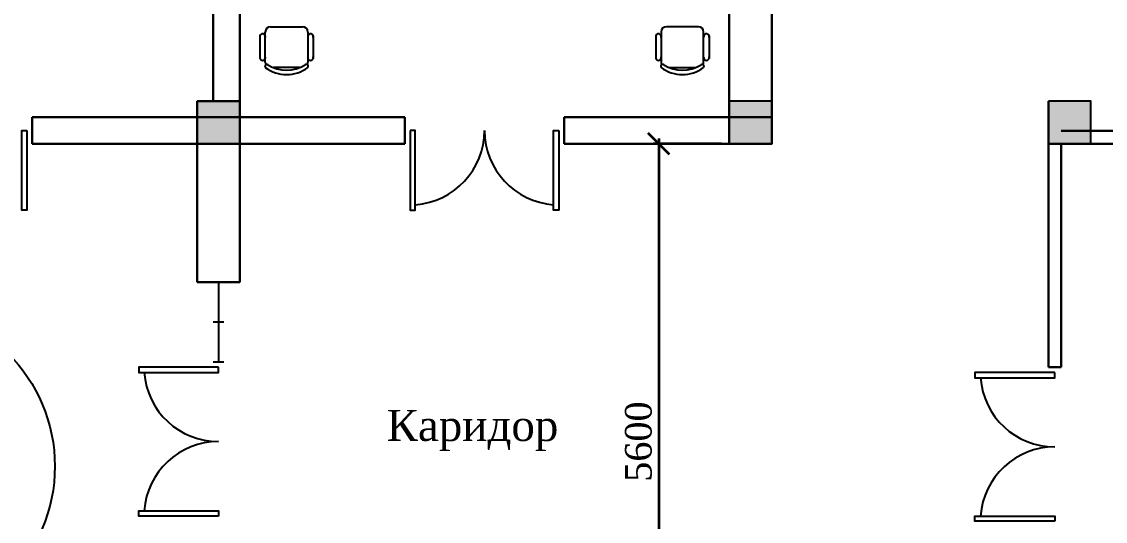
# Model space of a CAD drawing. Header units: inches. Extents: x 2870606 to 3671143, y -733551 to -473558.
# Drawn here: x 2942546 to 2952731, y -675054 to -670356 of the extents above; entities that cross this region are included whole.
import ezdxf

# ---------------------------------------------------------------- set-up
doc = ezdxf.new("R2010")
doc.units = ezdxf.units.IN
doc.header["$MEASUREMENT"] = 0
doc.layers.add('ШРИФТ', color=7, linetype='Continuous')
doc.styles.add('GENERATED_STYLE_1', font='times.ttf')
doc.styles.add('J~stule', font='dutch.ttf')
doc.dimstyles.new('J~style', dxfattribs={"dimscale": 100, "dimtxt": 2.5, "dimasz": 2, "dimexe": 0.55, "dimexo": 0.725, "dimtad": 1, "dimdec": 0, "dimdsep": 46, "dimtxsty": 'J~stule', "dimblk": 'OBLIQUE', "dimcen": 2, "dimdle": 0.5, "dimadec": 0, "dimazin": 0, "dimtfac": 1, "dimtdec": 0, "dimtmove": 0, "dimatfit": 3, "dimfxl": 1, "dimarcsym": 0})

# ---------------------------------------------------------------- blocks, each defined once
blk = doc.blocks.new('_Oblique')
at = {"color": 0, "linetype": 'ByBlock', "lineweight": -2}
blk.add_line((-0.5, -0.5), (0.5, 0.5), dxfattribs=at)
blk = doc.blocks.new('*D106')
at = {"color": 0, "lineweight": -2, "transparency": 16777216}
for p, q in [((3215578, -562395), (3215578, -568095)), ((3216166, -562445), (3215523, -562445)), ((3216166, -568045), (3215523, -568045))]:
    blk.add_line(p, q, dxfattribs=at)
at = {"layer": 'Defpoints', "color": 0, "lineweight": 35, "transparency": 16777216}
for p in [(3216238, -562445), (3215578, -568045), (3216238, -568045)]:
    blk.add_point(p, dxfattribs=at)
at = {"color": 0, "lineweight": -2, "transparency": 16777216, "xscale": 200, "yscale": 200, "zscale": 200}
for p, rotation in [((3215578, -562445), 90), ((3215578, -568045), 270)]:
    blk.add_blockref('_Oblique', p, dxfattribs=dict(at, rotation=rotation))
at = {"color": 0, "transparency": 16777216, "insert": (3215386, -565245), "char_height": 250, "attachment_point": 5, "rotation": 90, "style": 'J~stule'}
blk.add_mtext('5600', dxfattribs=at)
blk = doc.blocks.new('dfgfdgf')
h = blk.add_hatch(color=256)
h.dxf.hatch_style = 1
h.paths.add_polyline_path([(3388175.57, -519833.49), (3388175.57, -519433.49), (3387775.57, -519433.49), (3387775.57, -519833.49)])
h = blk.add_hatch(color=256)
h.dxf.hatch_style = 1
h.paths.add_polyline_path([(3393175.57, -519833.49), (3393175.57, -519433.49), (3392775.57, -519433.49), (3392775.57, -519833.49)])
h = blk.add_hatch(color=256)
h.dxf.hatch_style = 1
h.paths.add_polyline_path([(3396175.57, -519833.49), (3396175.57, -519433.49), (3395775.57, -519433.49), (3395775.57, -519833.49)])
at = {"lineweight": 30}
for p, q in [((3387925.57, -513833.49), (3387925.57, -519433.49)), ((3388175.57, -513833.49), (3388175.57, -519433.49)), ((3395775.57, -519433.49, 56.18), (3395775.57, -521933.45)), ((3386225.57, -519583.49), (3386225.57, -519833.49)), ((3389725.57, -519583.49), (3389725.57, -519833.49)), ((3391225.57, -519583.49), (3391225.57, -519833.49)), ((3395895.57, -519713.49), (3401775.57, -519713.49)), ((3395775.57, -519833.49), (3402175.57, -519833.49)), ((3395895.57, -519833.49), (3395895.57, -521933.45)), ((3395895.57, -521933.45), (3395775.57, -521933.45))]:
    blk.add_line(p, q, dxfattribs=at)
for p, q in [((3388465.6, -518733.51), (3388765.6, -518733.51)), ((3392485.54, -518733.51), (3392185.54, -518733.51)), ((3388364.9, -518818.93), (3388364.9, -519031.43)), ((3388415.6, -519066.84), (3388415.6, -518783.51)), ((3388815.6, -518783.51), (3388815.6, -519066.84)), ((3388865.6, -518818.93), (3388865.6, -519031.43)), ((3392085.54, -518818.93), (3392085.54, -519031.43)), ((3392135.54, -518783.51), (3392135.54, -519066.84)), ((3392535.54, -519066.84), (3392535.54, -518783.51)), ((3392586.24, -518818.93), (3392586.24, -519031.43)), ((3388739.61, -519116.84), (3388491.6, -519116.84)), ((3392211.54, -519116.84), (3392459.54, -519116.84)), ((3387975.57, -521133.49), (3387975.57, -521883.49)), ((3387925.57, -521508.49), (3388025.57, -521508.49)), ((3387925.57, -521883.49), (3388025.57, -521883.49))]:
    blk.add_line(p, q)
for points in [[(3393725.57, -511433.49), (3392775.57, -511433.49), (3392775.57, -519833.49)], [(3393175.57, -517583.49), (3393175.57, -519833.49)], [(3389725.57, -519583.49), (3386225.57, -519583.49)], [(3393175.57, -519583.49), (3393175.57, -519583.49), (3391225.57, -519583.49)], [(3389725.57, -519833.49), (3386225.57, -519833.49)], [(3393175.57, -519833.49), (3393175.57, -519833.49), (3391225.57, -519833.49)]]:
    blk.add_lwpolyline(points, dxfattribs=at)
for points in [[(3387775.57, -519433.49), (3387775.57, -519833.49), (3388175.57, -519833.49), (3388175.57, -519433.49)], [(3392775.57, -519433.49), (3392775.57, -519833.49), (3393175.57, -519833.49), (3393175.57, -519433.49)], [(3395775.57, -519433.49), (3395775.57, -519833.49), (3396175.57, -519833.49), (3396175.57, -519433.49)], [(3386175.57, -519708.49), (3386175.57, -520458.49), (3386125.57, -520458.49), (3386125.57, -519708.49)], [(3389775.57, -519708.49), (3389775.57, -520458.49), (3389825.57, -520458.49), (3389825.57, -519708.49)], [(3391175.57, -519708.49), (3391175.57, -520458.49), (3391125.57, -520458.49), (3391125.57, -519708.49)], [(3387975.57, -521933.49), (3387225.57, -521933.49), (3387225.57, -521983.49), (3387975.57, -521983.49)], [(3395835.57, -521983.45), (3395085.57, -521983.45), (3395085.57, -522033.45), (3395835.57, -522033.45)], [(3387975.57, -523333.49), (3387225.57, -523333.49), (3387225.57, -523283.49), (3387975.57, -523283.49)], [(3395835.57, -523383.45), (3395085.57, -523383.45), (3395085.57, -523333.45), (3395835.57, -523333.45)]]:
    blk.add_lwpolyline(points, close=True)
blk.add_lwpolyline([(3387775.57, -521133.49), (3388175.57, -521133.49), (3388175.57, -519433.49), (3387775.57, -519433.49)], close=True, dxfattribs=at)
blk.add_circle((3384937.32, -522866.24), 1500)
for centre, radius, start, end in [((3388465.6, -518783.51), 50, 90, 180), ((3388765.6, -518783.51), 50, 0, 90), ((3392185.54, -518783.51), 50, 90, 180), ((3392485.54, -518783.51), 50, 0, 90), ((3388389.9, -518826.22), 26.04, 343.739795, 196.260205), ((3388840.6, -518826.22), 26.04, 343.739795, 196.260205), ((3392110.54, -518826.22), 26.04, 343.739795, 196.260205), ((3392561.24, -518826.22), 26.04, 343.739795, 196.260205), ((3388389.9, -519024.14), 26.04, 163.739795, 16.260205), ((3388840.6, -519024.14), 26.04, 163.739795, 16.260205), ((3392110.54, -519024.14), 26.04, 163.739795, 16.260205), ((3392561.24, -519024.14), 26.04, 163.739795, 16.260205), ((3388430.26, -519105.92), 18.28, 57.972587, 216.690065), ((3388465.6, -519066.84), 50, 180, 207.584441), ((3388615.6, -518850.18), 333.33, 233.130102, 306.869898), ((3388615.6, -518813.9), 327.34, 237.575753, 302.424247), ((3388800.95, -519105.92), 18.28, 323.309935, 122.027413), ((3388765.6, -519066.84), 50, 332.415559, 0), ((3392150.2, -519105.92), 18.28, 57.972587, 216.690065), ((3392185.54, -519066.84), 50, 180, 207.584441), ((3392335.54, -518850.18), 333.33, 233.130102, 306.869898), ((3392335.54, -518813.9), 327.34, 237.575753, 302.424247), ((3392520.88, -519105.92), 18.28, 323.309935, 122.027413), ((3392485.54, -519066.84), 50, 332.415559, 0), ((3389775.57, -519708.49), 700, 274.096044, 0), ((3391175.57, -519708.49), 700, 180, 265.903956), ((3387975.57, -521933.49), 700, 184.096044, 270), ((3395835.57, -521983.45), 700, 184.096044, 270), ((3387975.57, -523333.49), 700, 90, 175.903956), ((3395835.57, -523383.45), 700, 90, 175.903956)]:
    blk.add_arc(centre, radius, start, end)
at = {"layer": 'ШРИФТ', "style": 'GENERATED_STYLE_1'}
blk.add_text('Каридор', height=292.5, dxfattribs=at).set_placement((3389555.5, -522627.74))
dim = blk.add_linear_dim(base=(3392115.62, -525433.49), p1=(3392775.57, -519833.49), p2=(3392775.57, -525433.49), angle=90, dimstyle='J~style', override={"dimdec": 1, "dimtdec": 1})
dim.commit()
dim.dimension.update_dxf_attribs({"geometry": '*D106', "text_midpoint": (3391922.92, -522633.49), "insert": (176537.36, 42611.32)})

msp = doc.modelspace()

# ---------------------------------------------------------------- block references
at = {"color": 1, "lineweight": 35}
msp.add_blockref('dfgfdgf', (-443579.5, -151670.23), dxfattribs=at)

doc.saveas('drawing.dxf')
